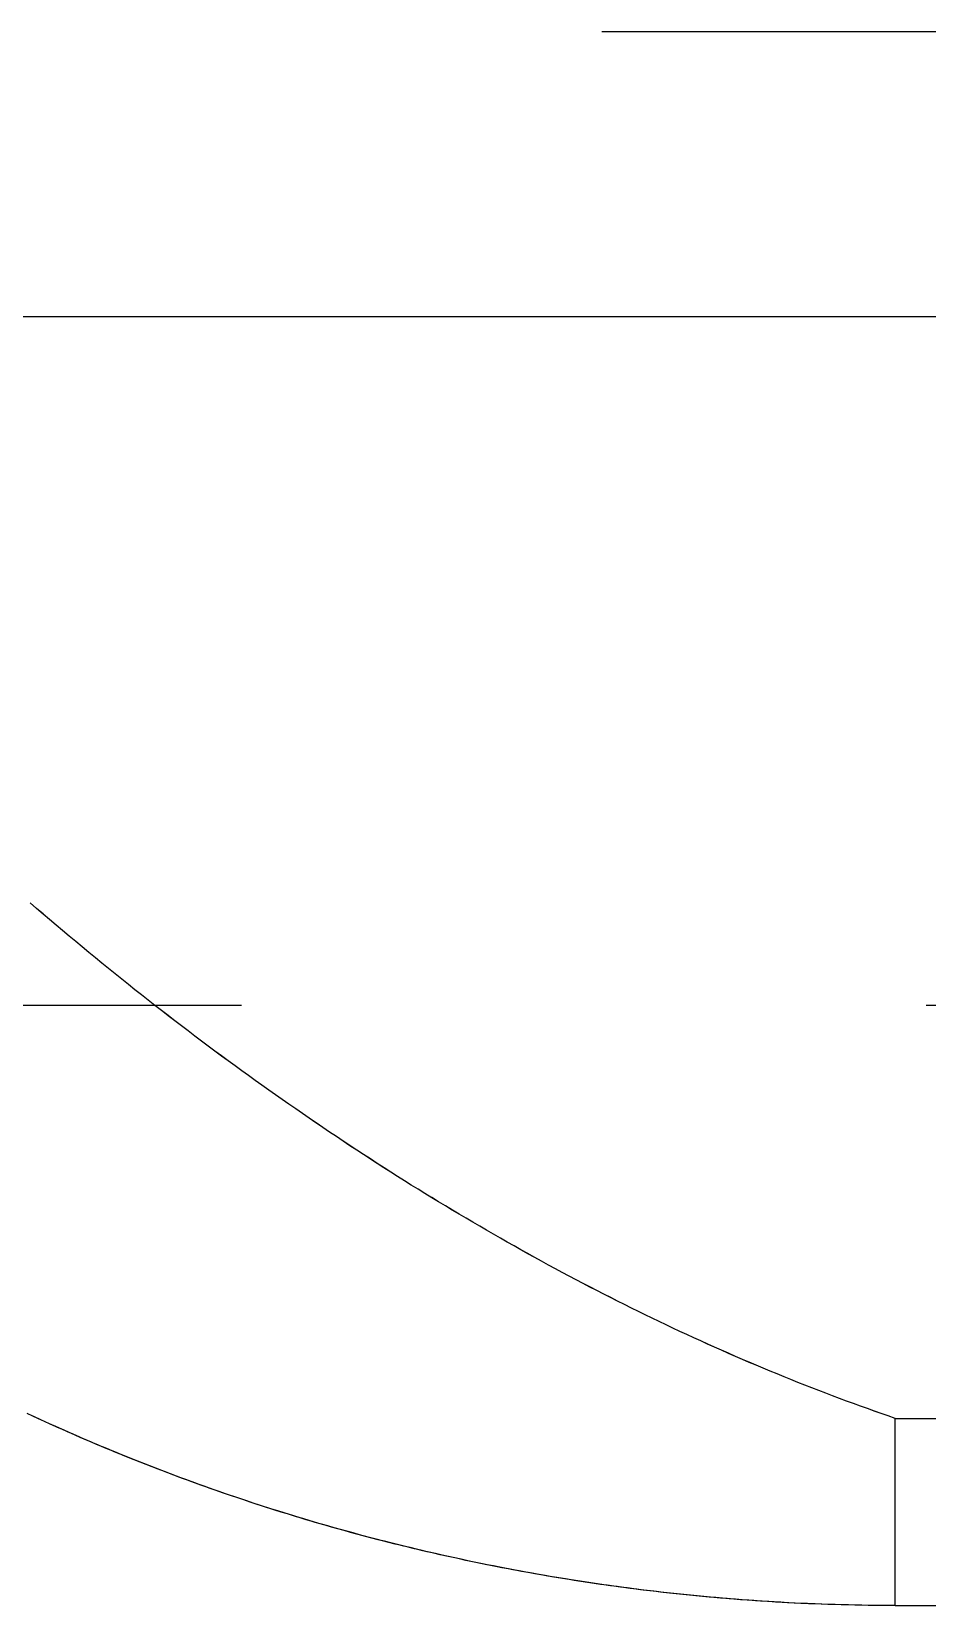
# Model space of a CAD drawing. Extents: x -11 to 23.5, y -3.8 to 3.8.
# Drawn here: x 1.259 to 1.718, y -3.489 to -2.684 of the extents above; entities that cross this region are included whole.
import ezdxf

# ---------------------------------------------------------------- set-up
doc = ezdxf.new("R2010")
doc.units = 0
doc.linetypes.add('PHL_CENTER', pattern=[0.75, 0.4, -0.35])
doc.linetypes.add('PHL_THICK', pattern=[0])
doc.layers.add('PROJECTION', color=7, linetype='CONTINUOUS')

msp = doc.modelspace()

# ---------------------------------------------------------------- linework, layer by layer
at = {"layer": 'PROJECTION', "color": 3, "linetype": 'PHL_CENTER'}
for p, q in [((0.801003, -2.683608), (13.800997, -2.683608)), ((0.982837, -2.829413), (13.619163, -2.829413)), ((1.261929, -3.132119), (1.258605, -3.129258)), ((1.265257, -3.134969), (1.261929, -3.132119)), ((1.268589, -3.137808), (1.265257, -3.134969)), ((1.271925, -3.140636), (1.268589, -3.137808)), ((1.275266, -3.143452), (1.271925, -3.140636)), ((1.27861, -3.146257), (1.275266, -3.143452)), ((1.281959, -3.149051), (1.27861, -3.146257)), ((1.285312, -3.151834), (1.281959, -3.149051)), ((1.288669, -3.154606), (1.285312, -3.151834)), ((1.29203, -3.157366), (1.288669, -3.154606)), ((1.295395, -3.160114), (1.29203, -3.157366)), ((1.298764, -3.162851), (1.295395, -3.160114)), ((1.302136, -3.165577), (1.298764, -3.162851)), ((1.305512, -3.168291), (1.302136, -3.165577)), ((1.308892, -3.170993), (1.305512, -3.168291)), ((1.312276, -3.173684), (1.308892, -3.170993)), ((1.315663, -3.176363), (1.312276, -3.173684)), ((1.319052, -3.179032), (1.315663, -3.176363)), ((1.322449, -3.181687), (1.319052, -3.179032)), ((0.966781, -3.181567), (13.635219, -3.181567)), ((1.325847, -3.184331), (1.322449, -3.181687)), ((1.329248, -3.186963), (1.325847, -3.184331)), ((1.332653, -3.189584), (1.329248, -3.186963)), ((1.336061, -3.192192), (1.332653, -3.189584)), ((1.339472, -3.194789), (1.336061, -3.192192)), ((1.342887, -3.197374), (1.339472, -3.194789)), ((1.346304, -3.199946), (1.342887, -3.197374)), ((1.349725, -3.202507), (1.346304, -3.199946)), ((1.353149, -3.205056), (1.349725, -3.202507)), ((1.356576, -3.207593), (1.353149, -3.205056)), ((1.360006, -3.210117), (1.356576, -3.207593)), ((1.363439, -3.21263), (1.360006, -3.210117)), ((1.366875, -3.21513), (1.363439, -3.21263)), ((1.370313, -3.217618), (1.366875, -3.21513)), ((1.373755, -3.220094), (1.370313, -3.217618)), ((1.377199, -3.222558), (1.373755, -3.220094)), ((1.380646, -3.225009), (1.377199, -3.222558)), ((1.384096, -3.227448), (1.380646, -3.225009)), ((1.387548, -3.229874), (1.384096, -3.227448)), ((1.391002, -3.232288), (1.387548, -3.229874)), ((1.394459, -3.234689), (1.391002, -3.232288)), ((1.397919, -3.237079), (1.394459, -3.234689)), ((1.401381, -3.239455), (1.397919, -3.237079)), ((1.404846, -3.241819), (1.401381, -3.239455)), ((1.408312, -3.24417), (1.404846, -3.241819)), ((1.411781, -3.246509), (1.408312, -3.24417)), ((1.415252, -3.248835), (1.411781, -3.246509)), ((1.418726, -3.251148), (1.415252, -3.248835)), ((1.422201, -3.253449), (1.418726, -3.251148)), ((1.425679, -3.255737), (1.422201, -3.253449)), ((1.429158, -3.258012), (1.425679, -3.255737)), ((1.43264, -3.260274), (1.429158, -3.258012)), ((1.436123, -3.262523), (1.43264, -3.260274)), ((1.439608, -3.264759), (1.436123, -3.262523)), ((1.443096, -3.266982), (1.439608, -3.264759)), ((1.446584, -3.269192), (1.443096, -3.266982)), ((1.450075, -3.27139), (1.446584, -3.269192)), ((1.453567, -3.273574), (1.450075, -3.27139)), ((1.457061, -3.275745), (1.453567, -3.273574)), ((1.460557, -3.277903), (1.457061, -3.275745)), ((1.464054, -3.280047), (1.460557, -3.277903)), ((1.467552, -3.282179), (1.464054, -3.280047)), ((1.471052, -3.284297), (1.467552, -3.282179)), ((1.474553, -3.286402), (1.471052, -3.284297)), ((1.478056, -3.288494), (1.474553, -3.286402)), ((1.48156, -3.290572), (1.478056, -3.288494)), ((1.485066, -3.292638), (1.48156, -3.290572)), ((1.488574, -3.29469), (1.485066, -3.292638)), ((1.492084, -3.29673), (1.488574, -3.29469)), ((1.495595, -3.298756), (1.492084, -3.29673)), ((1.499108, -3.300769), (1.495595, -3.298756)), ((1.502623, -3.302769), (1.499108, -3.300769)), ((1.50614, -3.304756), (1.502623, -3.302769)), ((1.509658, -3.30673), (1.50614, -3.304756)), ((1.513178, -3.30869), (1.509658, -3.30673)), ((1.516699, -3.310637), (1.513178, -3.30869)), ((1.520221, -3.312572), (1.516699, -3.310637)), ((1.523746, -3.314492), (1.520221, -3.312572)), ((1.527271, -3.316399), (1.523746, -3.314492)), ((1.530798, -3.318293), (1.527271, -3.316399)), ((1.534326, -3.320174), (1.530798, -3.318293)), ((1.537856, -3.322041), (1.534326, -3.320174)), ((1.541387, -3.323895), (1.537856, -3.322041)), ((1.544919, -3.325734), (1.541387, -3.323895)), ((1.548452, -3.327561), (1.544919, -3.325734)), ((1.551987, -3.329374), (1.548452, -3.327561)), ((1.555522, -3.331174), (1.551987, -3.329374)), ((1.559059, -3.332959), (1.555522, -3.331174)), ((1.562597, -3.334732), (1.559059, -3.332959)), ((1.566135, -3.33649), (1.562597, -3.334732)), ((1.569675, -3.338235), (1.566135, -3.33649)), ((1.573216, -3.339966), (1.569675, -3.338235)), ((1.576757, -3.341683), (1.573216, -3.339966)), ((1.580299, -3.343387), (1.576757, -3.341683)), ((1.583843, -3.345077), (1.580299, -3.343387)), ((1.587387, -3.346753), (1.583843, -3.345077)), ((1.590932, -3.348415), (1.587387, -3.346753)), ((1.594477, -3.350063), (1.590932, -3.348415)), ((1.598023, -3.351697), (1.594477, -3.350063)), ((1.60157, -3.353317), (1.598023, -3.351697)), ((1.605117, -3.354924), (1.60157, -3.353317)), ((1.608665, -3.356516), (1.605117, -3.354924)), ((1.612214, -3.358094), (1.608665, -3.356516)), ((1.615763, -3.359658), (1.612214, -3.358094)), ((1.619312, -3.361208), (1.615763, -3.359658)), ((1.622862, -3.362744), (1.619312, -3.361208)), ((1.626412, -3.364266), (1.622862, -3.362744)), ((1.629963, -3.365773), (1.626412, -3.364266)), ((1.633514, -3.367267), (1.629963, -3.365773)), ((1.637065, -3.368746), (1.633514, -3.367267)), ((1.640616, -3.37021), (1.637065, -3.368746)), ((1.644168, -3.371661), (1.640616, -3.37021)), ((1.64772, -3.373097), (1.644168, -3.371661)), ((1.651272, -3.374519), (1.64772, -3.373097)), ((1.654824, -3.375926), (1.651272, -3.374519)), ((1.658376, -3.377319), (1.654824, -3.375926)), ((1.661928, -3.378697), (1.658376, -3.377319)), ((1.66548, -3.380061), (1.661928, -3.378697)), ((1.669032, -3.381411), (1.66548, -3.380061)), ((1.672583, -3.382746), (1.669032, -3.381411)), ((1.676135, -3.384066), (1.672583, -3.382746)), ((1.679687, -3.385372), (1.676135, -3.384066)), ((1.683238, -3.386663), (1.679687, -3.385372)), ((1.686789, -3.387939), (1.683238, -3.386663)), ((1.69034, -3.389201), (1.686789, -3.387939)), ((1.69389, -3.390448), (1.69034, -3.389201)), ((1.697441, -3.391681), (1.69389, -3.390448)), ((1.701, -3.392902), (1.697441, -3.391681)), ((1.701, -3.392902), (12.901, -3.392902)), ((1.701, -3.425471), (1.701, -3.392902)), ((1.701, -3.464548), (1.701, -3.425471)), ((1.482373, -3.465721), (1.481537, -3.465544)), ((1.48321, -3.465898), (1.482373, -3.465721)), ((1.484047, -3.466074), (1.48321, -3.465898)), ((1.484885, -3.466249), (1.484047, -3.466074)), ((1.485722, -3.466424), (1.484885, -3.466249)), ((1.48656, -3.466598), (1.485722, -3.466424)), ((1.701, -3.488636), (1.701, -3.464548))]:
    msp.add_line(p, q, dxfattribs=at)
at = {"layer": 'PROJECTION', "color": 7, "linetype": 'PHL_THICK'}
for p, q in [((0.982837, -2.829413), (13.619163, -2.829413)), ((1.261922, -3.132113), (1.258598, -3.129252)), ((1.26525, -3.134963), (1.261922, -3.132113)), ((1.268582, -3.137802), (1.26525, -3.134963)), ((1.271918, -3.14063), (1.268582, -3.137802)), ((1.275258, -3.143446), (1.271918, -3.14063)), ((1.278603, -3.146251), (1.275258, -3.143446)), ((1.281952, -3.149045), (1.278603, -3.146251)), ((1.285305, -3.151828), (1.281952, -3.149045)), ((1.288662, -3.154599), (1.285305, -3.151828)), ((1.292022, -3.157359), (1.288662, -3.154599)), ((1.295387, -3.160108), (1.292022, -3.157359)), ((1.298756, -3.162845), (1.295387, -3.160108)), ((1.302128, -3.16557), (1.298756, -3.162845)), ((1.305504, -3.168284), (1.302128, -3.16557)), ((1.308884, -3.170987), (1.305504, -3.168284)), ((1.312268, -3.173677), (1.308884, -3.170987)), ((1.315655, -3.176357), (1.312268, -3.173677)), ((1.319046, -3.179024), (1.315655, -3.176357)), ((1.32244, -3.18168), (1.319046, -3.179024)), ((1.325838, -3.184324), (1.32244, -3.18168)), ((1.329239, -3.186956), (1.325838, -3.184324)), ((1.332644, -3.189577), (1.329239, -3.186956)), ((1.336052, -3.192185), (1.332644, -3.189577)), ((1.339463, -3.194782), (1.336052, -3.192185)), ((1.342878, -3.197367), (1.339463, -3.194782)), ((1.346295, -3.199939), (1.342878, -3.197367)), ((1.349716, -3.2025), (1.346295, -3.199939)), ((1.35314, -3.205049), (1.349716, -3.2025)), ((1.356567, -3.207586), (1.35314, -3.205049)), ((1.359997, -3.21011), (1.356567, -3.207586)), ((1.363429, -3.212623), (1.359997, -3.21011)), ((1.366865, -3.215123), (1.363429, -3.212623)), ((1.370304, -3.217611), (1.366865, -3.215123)), ((1.373745, -3.220087), (1.370304, -3.217611)), ((1.377189, -3.22255), (1.373745, -3.220087)), ((1.380636, -3.225002), (1.377189, -3.22255)), ((1.384085, -3.22744), (1.380636, -3.225002)), ((1.387537, -3.229867), (1.384085, -3.22744)), ((1.390992, -3.232281), (1.387537, -3.229867)), ((1.394449, -3.234682), (1.390992, -3.232281)), ((1.397909, -3.237071), (1.394449, -3.234682)), ((1.401371, -3.239448), (1.397909, -3.237071)), ((1.404835, -3.241812), (1.401371, -3.239448)), ((1.408302, -3.244163), (1.404835, -3.241812)), ((1.41177, -3.246502), (1.408302, -3.244163)), ((1.415242, -3.248828), (1.41177, -3.246502)), ((1.418715, -3.251141), (1.415242, -3.248828)), ((1.42219, -3.253442), (1.418715, -3.251141)), ((1.425668, -3.255729), (1.42219, -3.253442)), ((1.429147, -3.258004), (1.425668, -3.255729)), ((1.432629, -3.260266), (1.429147, -3.258004)), ((1.436112, -3.262515), (1.432629, -3.260266)), ((1.439597, -3.264752), (1.436112, -3.262515)), ((1.443084, -3.266975), (1.439597, -3.264752)), ((1.446573, -3.269185), (1.443084, -3.266975)), ((1.450063, -3.271382), (1.446573, -3.269185)), ((1.453555, -3.273566), (1.450063, -3.271382)), ((1.457049, -3.275738), (1.453555, -3.273566)), ((1.460545, -3.277895), (1.457049, -3.275738)), ((1.464041, -3.28004), (1.460545, -3.277895)), ((1.46754, -3.282171), (1.464041, -3.28004)), ((1.47104, -3.28429), (1.46754, -3.282171)), ((1.474541, -3.286395), (1.47104, -3.28429)), ((1.478043, -3.288486), (1.474541, -3.286395)), ((1.481547, -3.290565), (1.478043, -3.288486)), ((1.485054, -3.29263), (1.481547, -3.290565)), ((1.488562, -3.294683), (1.485054, -3.29263)), ((1.492071, -3.296722), (1.488562, -3.294683)), ((1.495583, -3.298748), (1.492071, -3.296722)), ((1.499096, -3.300762), (1.495583, -3.298748)), ((1.502611, -3.302762), (1.499096, -3.300762)), ((1.506127, -3.304749), (1.502611, -3.302762)), ((1.509645, -3.306722), (1.506127, -3.304749)), ((1.513165, -3.308683), (1.509645, -3.306722)), ((1.516686, -3.31063), (1.513165, -3.308683)), ((1.520209, -3.312564), (1.516686, -3.31063)), ((1.523733, -3.314484), (1.520209, -3.312564)), ((1.527259, -3.316392), (1.523733, -3.314484)), ((1.530786, -3.318286), (1.527259, -3.316392)), ((1.534315, -3.320166), (1.530786, -3.318286)), ((1.537844, -3.322033), (1.534315, -3.320166)), ((1.541375, -3.323887), (1.537844, -3.322033)), ((1.544908, -3.325727), (1.541375, -3.323887)), ((1.548441, -3.327554), (1.544908, -3.325727)), ((1.551976, -3.329366), (1.548441, -3.327554)), ((1.555511, -3.331166), (1.551976, -3.329366)), ((1.559048, -3.332952), (1.555511, -3.331166)), ((1.562586, -3.334724), (1.559048, -3.332952)), ((1.566125, -3.336483), (1.562586, -3.334724)), ((1.569665, -3.338227), (1.566125, -3.336483)), ((1.573206, -3.339958), (1.569665, -3.338227)), ((1.576748, -3.341676), (1.573206, -3.339958)), ((1.58029, -3.343379), (1.576748, -3.341676)), ((1.583834, -3.345069), (1.58029, -3.343379)), ((1.587378, -3.346745), (1.583834, -3.345069)), ((1.590923, -3.348408), (1.587378, -3.346745)), ((1.594469, -3.350056), (1.590923, -3.348408)), ((1.598015, -3.35169), (1.594469, -3.350056)), ((1.601562, -3.35331), (1.598015, -3.35169)), ((1.60511, -3.354917), (1.601562, -3.35331)), ((1.608658, -3.356509), (1.60511, -3.354917)), ((1.612207, -3.358087), (1.608658, -3.356509)), ((1.615756, -3.359652), (1.612207, -3.358087)), ((1.619306, -3.361202), (1.615756, -3.359652)), ((1.622856, -3.362738), (1.619306, -3.361202)), ((1.626406, -3.36426), (1.622856, -3.362738)), ((1.629957, -3.365767), (1.626406, -3.36426)), ((1.633508, -3.367261), (1.629957, -3.365767)), ((1.63706, -3.36874), (1.633508, -3.367261)), ((1.640612, -3.370205), (1.63706, -3.36874)), ((1.644163, -3.371656), (1.640612, -3.370205)), ((1.647715, -3.373092), (1.644163, -3.371656)), ((1.651268, -3.374514), (1.647715, -3.373092)), ((1.65482, -3.375922), (1.651268, -3.374514)), ((1.658372, -3.377315), (1.65482, -3.375922)), ((1.661924, -3.378694), (1.658372, -3.377315)), ((1.665477, -3.380058), (1.661924, -3.378694)), ((1.669029, -3.381408), (1.665477, -3.380058)), ((1.672581, -3.382743), (1.669029, -3.381408)), ((1.676133, -3.384064), (1.672581, -3.382743)), ((1.679685, -3.38537), (1.676133, -3.384064)), ((1.683236, -3.386662), (1.679685, -3.38537)), ((1.686788, -3.387938), (1.683236, -3.386662)), ((1.690339, -3.389201), (1.686788, -3.387938)), ((1.260092, -3.391781), (1.257174, -3.390421)), ((1.260834, -3.392135), (1.257888, -3.390765)), ((1.263017, -3.393134), (1.260092, -3.391781)), ((1.263786, -3.393497), (1.260834, -3.392135)), ((1.26595, -3.394479), (1.263017, -3.393134)), ((1.266745, -3.39485), (1.263786, -3.393497)), ((1.268889, -3.395815), (1.26595, -3.394479)), ((1.269711, -3.396195), (1.266745, -3.39485)), ((1.271835, -3.397144), (1.268889, -3.395815)), ((1.272683, -3.397532), (1.269711, -3.396195)), ((1.274788, -3.398464), (1.271835, -3.397144)), ((1.693889, -3.390448), (1.690339, -3.389201)), ((1.69744, -3.391681), (1.693889, -3.390448)), ((1.701, -3.392902), (1.69744, -3.391681)), ((1.701, -3.392902), (12.901, -3.392902)), ((1.701, -3.488636), (1.701, -3.392902)), ((1.275662, -3.39886), (1.272683, -3.397532)), ((1.277747, -3.399777), (1.274788, -3.398464)), ((1.278648, -3.40018), (1.275662, -3.39886)), ((1.280714, -3.401081), (1.277747, -3.399777)), ((1.28164, -3.401492), (1.278648, -3.40018)), ((1.283687, -3.402377), (1.280714, -3.401081)), ((1.284639, -3.402795), (1.28164, -3.401492)), ((1.286667, -3.403665), (1.283687, -3.402377)), ((1.287644, -3.404089), (1.284639, -3.402795)), ((1.289653, -3.404944), (1.286667, -3.403665)), ((1.290656, -3.405375), (1.287644, -3.404089)), ((1.292646, -3.406215), (1.289653, -3.404944)), ((1.293674, -3.406653), (1.290656, -3.405375)), ((1.295646, -3.407478), (1.292646, -3.406215)), ((1.296699, -3.407922), (1.293674, -3.406653)), ((1.298653, -3.408732), (1.295646, -3.407478)), ((1.29973, -3.409182), (1.296699, -3.407922)), ((1.301666, -3.409978), (1.298653, -3.408732)), ((1.302767, -3.410433), (1.29973, -3.409182)), ((1.304685, -3.411216), (1.301666, -3.409978)), ((1.305811, -3.411676), (1.302767, -3.410433)), ((1.307711, -3.412445), (1.304685, -3.411216)), ((1.308861, -3.41291), (1.305811, -3.411676)), ((1.310744, -3.413665), (1.307711, -3.412445)), ((1.311917, -3.414135), (1.308861, -3.41291)), ((1.313783, -3.414877), (1.310744, -3.413665)), ((1.314979, -3.415352), (1.311917, -3.414135)), ((1.316828, -3.41608), (1.313783, -3.414877)), ((1.318048, -3.416559), (1.314979, -3.415352)), ((1.31988, -3.417275), (1.316828, -3.41608)), ((1.321123, -3.417758), (1.318048, -3.416559)), ((1.322938, -3.418461), (1.31988, -3.417275)), ((1.324204, -3.418947), (1.321123, -3.417758)), ((1.326002, -3.419638), (1.322938, -3.418461)), ((1.327291, -3.420128), (1.324204, -3.418947)), ((1.329073, -3.420806), (1.326002, -3.419638)), ((1.330384, -3.4213), (1.327291, -3.420128)), ((1.33215, -3.421966), (1.329073, -3.420806)), ((1.333483, -3.422463), (1.330384, -3.4213)), ((1.335233, -3.423116), (1.33215, -3.421966)), ((1.336588, -3.423617), (1.333483, -3.422463)), ((1.338323, -3.424258), (1.335233, -3.423116)), ((1.339699, -3.424762), (1.336588, -3.423617)), ((1.341418, -3.425391), (1.338323, -3.424258)), ((1.342816, -3.425897), (1.339699, -3.424762)), ((1.34452, -3.426515), (1.341418, -3.425391)), ((1.345938, -3.427023), (1.342816, -3.425897)), ((1.347628, -3.42763), (1.34452, -3.426515)), ((1.349067, -3.428141), (1.345938, -3.427023)), ((1.350742, -3.428736), (1.347628, -3.42763)), ((1.352201, -3.429249), (1.349067, -3.428141)), ((1.353862, -3.429833), (1.350742, -3.428736)), ((1.355341, -3.430347), (1.352201, -3.429249)), ((1.356988, -3.430921), (1.353862, -3.429833)), ((1.358487, -3.431437), (1.355341, -3.430347)), ((1.36012, -3.431999), (1.356988, -3.430921)), ((1.361639, -3.432517), (1.358487, -3.431437)), ((1.363258, -3.433069), (1.36012, -3.431999)), ((1.364796, -3.433588), (1.361639, -3.432517)), ((1.366401, -3.434129), (1.363258, -3.433069)), ((1.367959, -3.434649), (1.364796, -3.433588)), ((1.369551, -3.43518), (1.366401, -3.434129)), ((1.371127, -3.435701), (1.367959, -3.434649)), ((1.372706, -3.436222), (1.369551, -3.43518)), ((1.374301, -3.436743), (1.371127, -3.435701)), ((1.375865, -3.437253), (1.372706, -3.436222)), ((1.377481, -3.437776), (1.374301, -3.436743)), ((1.379028, -3.438275), (1.375865, -3.437253)), ((1.380666, -3.4388), (1.377481, -3.437776)), ((1.382196, -3.439287), (1.379028, -3.438275)), ((1.383856, -3.439814), (1.380666, -3.4388)), ((1.385368, -3.440289), (1.382196, -3.439287)), ((1.387052, -3.440818), (1.383856, -3.439814)), ((1.388545, -3.441281), (1.385368, -3.440289)), ((1.390254, -3.441813), (1.387052, -3.440818)), ((1.391726, -3.442263), (1.388545, -3.441281)), ((1.39346, -3.442798), (1.390254, -3.441813)), ((1.394912, -3.443236), (1.391726, -3.442263)), ((1.396672, -3.443773), (1.39346, -3.442798)), ((1.398101, -3.444198), (1.394912, -3.443236)), ((1.399887, -3.444738), (1.396672, -3.443773)), ((1.401295, -3.445151), (1.398101, -3.444198)), ((1.403107, -3.445693), (1.399887, -3.444738)), ((1.404493, -3.446094), (1.401295, -3.445151)), ((1.406331, -3.446637), (1.403107, -3.445693)), ((1.407696, -3.447027), (1.404493, -3.446094)), ((1.409559, -3.447572), (1.406331, -3.446637)), ((1.410902, -3.44795), (1.407696, -3.447027)), ((1.412791, -3.448496), (1.409559, -3.447572)), ((1.414112, -3.448863), (1.410902, -3.44795)), ((1.416027, -3.44941), (1.412791, -3.448496)), ((1.417327, -3.449766), (1.414112, -3.448863)), ((1.419267, -3.450315), (1.416027, -3.44941)), ((1.420545, -3.450659), (1.417327, -3.449766)), ((1.422511, -3.451209), (1.419267, -3.450315)), ((1.423767, -3.451542), (1.420545, -3.450659)), ((1.425759, -3.452092), (1.422511, -3.451209)), ((1.426994, -3.452415), (1.423767, -3.451542)), ((1.429011, -3.452966), (1.425759, -3.452092)), ((1.430224, -3.453278), (1.426994, -3.452415)), ((1.432267, -3.453829), (1.429011, -3.452966)), ((1.433457, -3.454131), (1.430224, -3.453278)), ((1.435527, -3.454682), (1.432267, -3.453829)), ((1.436695, -3.454974), (1.433457, -3.454131)), ((1.43879, -3.455525), (1.435527, -3.454682)), ((1.439937, -3.455806), (1.436695, -3.454974)), ((1.442057, -3.456357), (1.43879, -3.455525)), ((1.443182, -3.456629), (1.439937, -3.455806)), ((1.445328, -3.45718), (1.442057, -3.456357)), ((1.44643, -3.457442), (1.443182, -3.456629)), ((1.448602, -3.457992), (1.445328, -3.45718)), ((1.449683, -3.458245), (1.44643, -3.457442)), ((1.45188, -3.458794), (1.448602, -3.457992)), ((1.452939, -3.459037), (1.449683, -3.458245)), ((1.455161, -3.459585), (1.45188, -3.458794)), ((1.456198, -3.459819), (1.452939, -3.459037)), ((1.458447, -3.460366), (1.455161, -3.459585)), ((1.459461, -3.460592), (1.456198, -3.459819)), ((1.461735, -3.461137), (1.458447, -3.460366)), ((1.462728, -3.461354), (1.459461, -3.460592)), ((1.465027, -3.461897), (1.461735, -3.461137)), ((1.465998, -3.462106), (1.462728, -3.461354)), ((1.468322, -3.462647), (1.465027, -3.461897)), ((1.469271, -3.462847), (1.465998, -3.462106)), ((1.471621, -3.463387), (1.468322, -3.462647)), ((1.472547, -3.463579), (1.469271, -3.462847)), ((1.474923, -3.464116), (1.471621, -3.463387)), ((1.475827, -3.4643), (1.472547, -3.463579)), ((1.478228, -3.464835), (1.474923, -3.464116)), ((1.47911, -3.465011), (1.475827, -3.4643)), ((1.481537, -3.465544), (1.478228, -3.464835)), ((1.482397, -3.465712), (1.47911, -3.465011)), ((1.485686, -3.466402), (1.482397, -3.465712)), ((1.488979, -3.467083), (1.485686, -3.466402)), ((1.489893, -3.467284), (1.48656, -3.466598)), ((1.492275, -3.467752), (1.488979, -3.467083)), ((1.49323, -3.467959), (1.489893, -3.467284)), ((1.495574, -3.468412), (1.492275, -3.467752)), ((1.49657, -3.468623), (1.49323, -3.467959)), ((1.498876, -3.469062), (1.495574, -3.468412)), ((1.499912, -3.469277), (1.49657, -3.468623)), ((1.50218, -3.469701), (1.498876, -3.469062)), ((1.503258, -3.469921), (1.499912, -3.469277)), ((1.505488, -3.47033), (1.50218, -3.469701)), ((1.506607, -3.470553), (1.503258, -3.469921)), ((1.508799, -3.470948), (1.505488, -3.47033)), ((1.509958, -3.471175), (1.506607, -3.470553)), ((1.512112, -3.471556), (1.508799, -3.470948)), ((1.513313, -3.471787), (1.509958, -3.471175)), ((1.515429, -3.472153), (1.512112, -3.471556)), ((1.51667, -3.472388), (1.513313, -3.471787)), ((1.518748, -3.472741), (1.515429, -3.472153)), ((1.52003, -3.472978), (1.51667, -3.472388)), ((1.52207, -3.473318), (1.518748, -3.472741)), ((1.523393, -3.473557), (1.52003, -3.472978)), ((1.525394, -3.473884), (1.52207, -3.473318)), ((1.526758, -3.474126), (1.523393, -3.473557)), ((1.528722, -3.47444), (1.525394, -3.473884)), ((1.530126, -3.474684), (1.526758, -3.474126)), ((1.532052, -3.474985), (1.528722, -3.47444)), ((1.533497, -3.475231), (1.530126, -3.474684)), ((1.535384, -3.47552), (1.532052, -3.474985)), ((1.53687, -3.475768), (1.533497, -3.475231)), ((1.538719, -3.476045), (1.535384, -3.47552)), ((1.540246, -3.476293), (1.53687, -3.475768)), ((1.542056, -3.476559), (1.538719, -3.476045)), ((1.543625, -3.476808), (1.540246, -3.476293)), ((1.545396, -3.477063), (1.542056, -3.476559)), ((1.547005, -3.477313), (1.543625, -3.476808)), ((1.548739, -3.477556), (1.545396, -3.477063)), ((1.550389, -3.477806), (1.547005, -3.477313)), ((1.552083, -3.478038), (1.548739, -3.477556)), ((1.553774, -3.478289), (1.550389, -3.477806)), ((1.555431, -3.47851), (1.552083, -3.478038)), ((1.557162, -3.47876), (1.553774, -3.478289)), ((1.55878, -3.478972), (1.555431, -3.47851)), ((1.560552, -3.479222), (1.557162, -3.47876)), ((1.562132, -3.479423), (1.55878, -3.478972)), ((1.563945, -3.479672), (1.560552, -3.479222)), ((1.565485, -3.479863), (1.562132, -3.479423)), ((1.567339, -3.480111), (1.563945, -3.479672)), ((1.568841, -3.480293), (1.565485, -3.479863)), ((1.570736, -3.480539), (1.567339, -3.480111)), ((1.5722, -3.480712), (1.568841, -3.480293)), ((1.574135, -3.480957), (1.570736, -3.480539)), ((1.57556, -3.48112), (1.5722, -3.480712)), ((1.577536, -3.481364), (1.574135, -3.480957)), ((1.578922, -3.481518), (1.57556, -3.48112)), ((1.580939, -3.481759), (1.577536, -3.481364)), ((1.582286, -3.481905), (1.578922, -3.481518)), ((1.584344, -3.482144), (1.580939, -3.481759)), ((1.585653, -3.482282), (1.582286, -3.481905)), ((1.587751, -3.482518), (1.584344, -3.482144)), ((1.589021, -3.482647), (1.585653, -3.482282)), ((1.591159, -3.482881), (1.587751, -3.482518)), ((1.592391, -3.483003), (1.589021, -3.482647)), ((1.59457, -3.483233), (1.591159, -3.482881)), ((1.595763, -3.483347), (1.592391, -3.483003)), ((1.597983, -3.483574), (1.59457, -3.483233)), ((1.599137, -3.483681), (1.595763, -3.483347)), ((1.601397, -3.483904), (1.597983, -3.483574)), ((1.602513, -3.484004), (1.599137, -3.483681)), ((1.604813, -3.484223), (1.601397, -3.483904)), ((1.60589, -3.484316), (1.602513, -3.484004)), ((1.608231, -3.484531), (1.604813, -3.484223)), ((1.609269, -3.484617), (1.60589, -3.484316)), ((1.61165, -3.484828), (1.608231, -3.484531)), ((1.61265, -3.484908), (1.609269, -3.484617)), ((1.615071, -3.485114), (1.61165, -3.484828)), ((1.616032, -3.485188), (1.61265, -3.484908)), ((1.618494, -3.485389), (1.615071, -3.485114)), ((1.619416, -3.485457), (1.616032, -3.485188)), ((1.621918, -3.485653), (1.618494, -3.485389)), ((1.622802, -3.485715), (1.619416, -3.485457)), ((1.625344, -3.485905), (1.621918, -3.485653)), ((1.626189, -3.485962), (1.622802, -3.485715)), ((1.628771, -3.486147), (1.625344, -3.485905)), ((1.629577, -3.486199), (1.626189, -3.485962)), ((1.632199, -3.486378), (1.628771, -3.486147)), ((1.632967, -3.486425), (1.629577, -3.486199)), ((1.635629, -3.486597), (1.632199, -3.486378)), ((1.636358, -3.486639), (1.632967, -3.486425)), ((1.63906, -3.486805), (1.635629, -3.486597)), ((1.639751, -3.486843), (1.636358, -3.486639)), ((1.642492, -3.487003), (1.63906, -3.486805)), ((1.643144, -3.487036), (1.639751, -3.486843)), ((1.645926, -3.487189), (1.642492, -3.487003)), ((1.64654, -3.487218), (1.643144, -3.487036)), ((1.649361, -3.487363), (1.645926, -3.487189)), ((1.649936, -3.48739), (1.64654, -3.487218)), ((1.652797, -3.487527), (1.649361, -3.487363)), ((1.653333, -3.48755), (1.649936, -3.48739)), ((1.656234, -3.487679), (1.652797, -3.487527)), ((1.656732, -3.487699), (1.653333, -3.48755)), ((1.659672, -3.487821), (1.656234, -3.487679)), ((1.660132, -3.487838), (1.656732, -3.487699)), ((1.663112, -3.487951), (1.659672, -3.487821)), ((1.663533, -3.487965), (1.660132, -3.487838)), ((1.666552, -3.48807), (1.663112, -3.487951)), ((1.666934, -3.488081), (1.663533, -3.487965)), ((1.669993, -3.488177), (1.666552, -3.48807)), ((1.670337, -3.488186), (1.666934, -3.488081)), ((1.673435, -3.488273), (1.669993, -3.488177)), ((1.673741, -3.488281), (1.670337, -3.488186)), ((1.676878, -3.488358), (1.673435, -3.488273)), ((1.677146, -3.488364), (1.673741, -3.488281)), ((1.680322, -3.488432), (1.676878, -3.488358)), ((1.680551, -3.488436), (1.677146, -3.488364)), ((1.683767, -3.488494), (1.680322, -3.488432)), ((1.683957, -3.488497), (1.680551, -3.488436)), ((1.687212, -3.488545), (1.683767, -3.488494)), ((1.687365, -3.488547), (1.683957, -3.488497)), ((1.690658, -3.488585), (1.687212, -3.488545)), ((1.690772, -3.488586), (1.687365, -3.488547)), ((1.694105, -3.488614), (1.690658, -3.488585)), ((1.694181, -3.488614), (1.690772, -3.488586)), ((1.697552, -3.488631), (1.694105, -3.488614)), ((1.69759, -3.488631), (1.694181, -3.488614)), ((1.701, -3.488636), (1.697552, -3.488631)), ((1.701, -3.488636), (1.69759, -3.488631)), ((1.701, -3.488636), (12.901, -3.488636))]:
    msp.add_line(p, q, dxfattribs=at)

doc.saveas('drawing.dxf')
